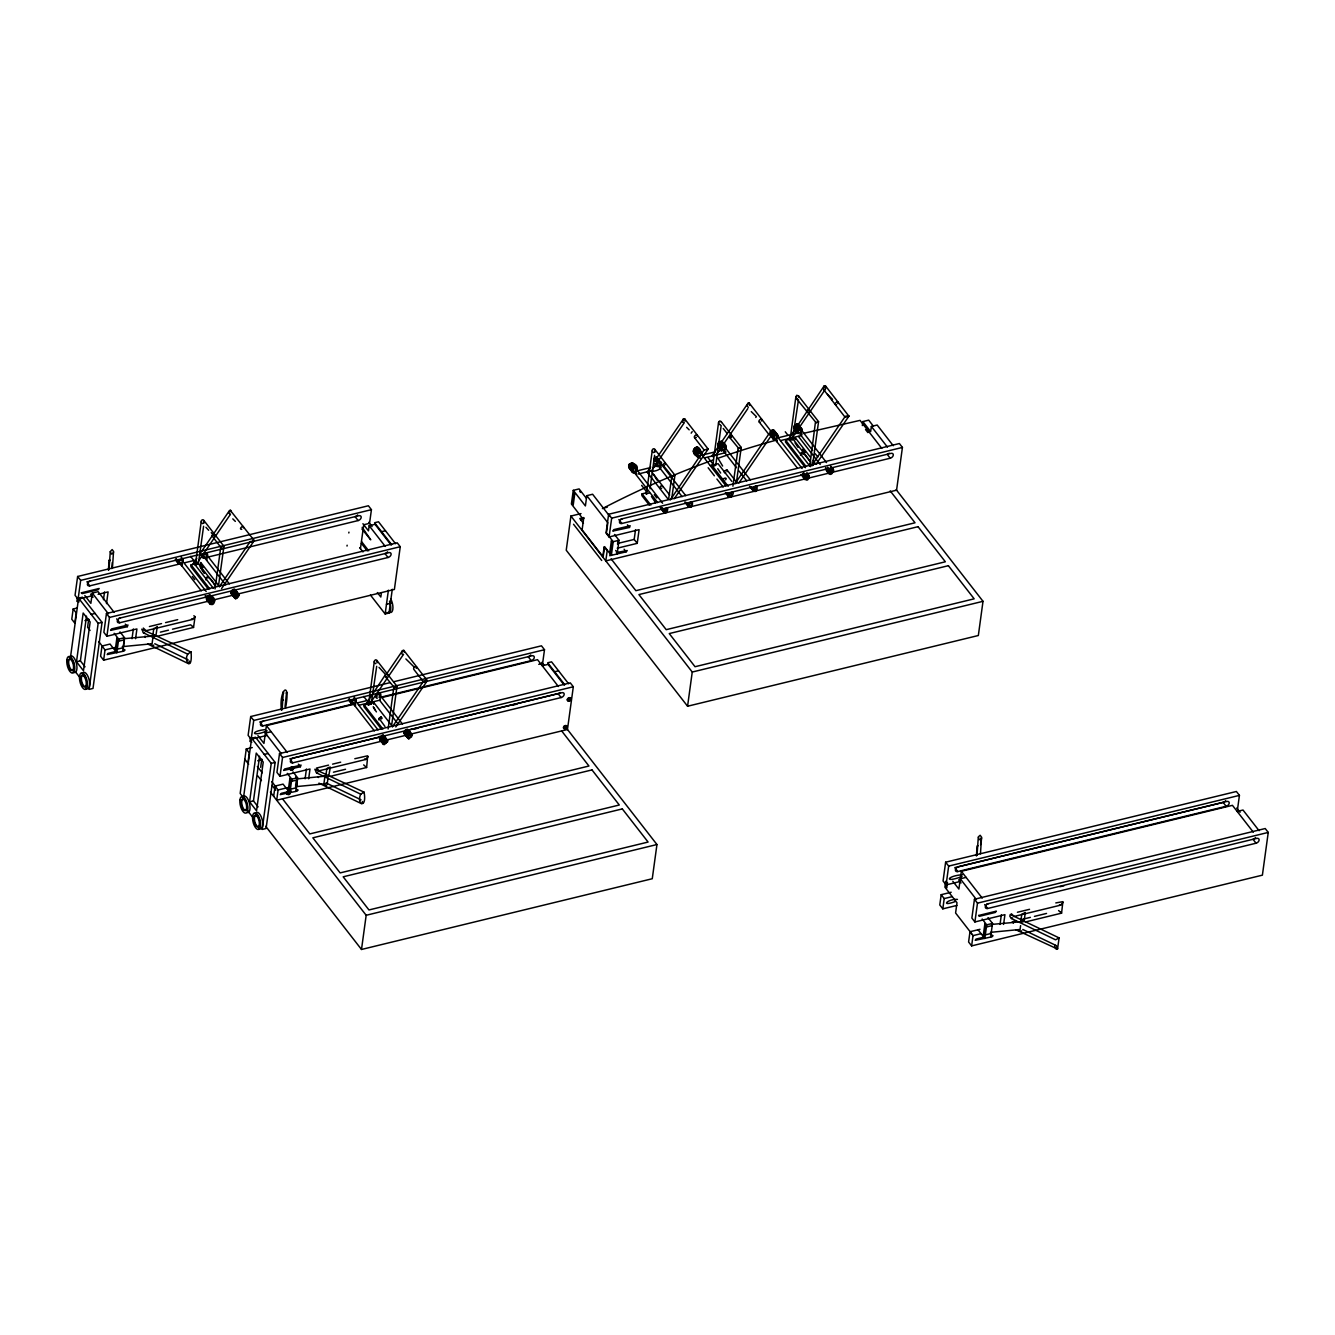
<?xml version="1.0" encoding="UTF-8"?>
<svg xmlns="http://www.w3.org/2000/svg" width="1335" height="1335" viewBox="0 0 1335 1335"><rect width="100%" height="100%" fill="white"/><g stroke="black" fill="none" stroke-linecap="round" stroke-linejoin="round"><path stroke-width="1.5" d="M182.278 563.003C186.75 553.775 172.232 564.004 181.026 563.987M182.161 561.184C182.111 558.464 178.039 561.184 179.524 562.853L201.301 590.838M206.458 598.964C206.808 592.506 215.102 595.877 214.601 601.417C211.514 612.615 200.6 589.085 210.68 604.471M230.872 593.024L233.642 589.286L236.946 593.541L238.548 593.875L238.514 596.812L235.644 598.647L230.872 593.024L235.093 598.531M236.946 593.541L234.359 595.977L234.66 598.264M235.694 591.221L235.544 590.037M355.844 702.394C357.847 692.932 345.682 706.465 354.76 703.612M380.992 740.391L379.524 739.023L380.492 736.436L383.796 740.691C380.608 750.721 393.274 736.553 383.796 740.691M403.954 733.082L406.074 729.577L409.394 733.833L411.631 733.933L411.597 736.87L408.727 738.706L403.954 733.082L408.176 738.589M409.394 733.833L407.442 736.036L407.726 738.322M630.854 468.418C622.277 461.192 642.285 461.693 636.111 471.439M636.628 467.617C632.139 464.897 629.953 475.51 635.51 472.006M688.026 505.097C693.165 513.308 694.684 494.217 688.026 505.097L685.823 502.26M700.157 456.286C686.173 456.954 698.439 436.762 701.576 454.351M694.4 450.729L696.069 448.477M701.609 452.365C699.173 449.077 693.983 456.019 698.155 457.037M717.696 445.373C718.046 437.429 728.626 443.704 725.656 449.127M726.023 446.424C723.92 443.721 719.498 448.276 721.501 450.679M752.656 489.378C757.796 497.588 759.331 478.497 752.656 489.378L750.454 486.524M769.444 433.324L769.611 434.593M776.319 438.981C767.975 442.302 777.771 428.535 777.738 437.046M774.617 432.056L773.048 429.92L769.978 431.889M793.858 428.051C793.073 425.031 799.064 421.893 799.031 426.115M801.818 431.822C801.818 419.207 795.31 440.433 795.126 430.07M804.404 477.997C809.544 486.207 811.079 467.133 804.404 477.997L802.202 475.16M828.985 473.241C836.644 459.157 832.906 484.839 825.664 468.986M112.44 568.059L113.542 551.438L112.157 549.553L110.271 551.689L111.656 554.159M980.457 853.783L981.559 837.162L980.157 835.276L978.388 836.811L979.256 839.765M108.402 570.245L109.103 560.233L110.004 560.099M109.019 569.695L110.271 551.689M111.823 568.593L112.24 562.602M281.485 710.303C278.548 689.911 291.197 678.297 285.523 708.117M282.102 709.753L283.337 691.747L283.654 693.416M285.039 706.649L286.624 692.097L286.274 693.232M976.419 855.952L977.103 845.956L978.021 845.806M977.036 855.418L978.271 837.395M196.796 558.414L193.308 563.537L194.459 564.054M221.577 588.601L254.267 540.558L250.413 541.743M387.834 674.976L386.933 674.008L385.214 674.993L366.374 703.595L368.026 704.062M395.827 726.958L427.35 680.616L424.647 680.6L423.729 681.901M650.629 466.849L647.125 472.173L668.268 499.357M706.832 450.045L707.984 448.844L704.246 450.179L694.55 437.713C693.215 436.128 697.354 433.274 697.404 435.861M708.084 449.194L674.242 498.756M738.889 483.036L772.731 433.474L749.202 403.02L747.95 403.287L711.772 456.253L713.424 456.737M772.615 433.124L769.577 433.458L769.494 434.626M816.219 464.013L848.893 416.17L825.364 385.698L824.112 385.965L788.284 439.415M848.776 415.819L845.739 416.153L845.656 417.321M662.694 486.674C661.76 482.819 657.254 490.562 661.659 488.209M218.439 586.265L223.93 546.249L203.804 520.383C200.767 517.379 200.417 525.523 203.738 523.17M391.522 726.323L396.996 686.307L376.887 660.441C374.751 657.938 372.982 663.278 375.736 663.679M671.922 497.254L674.943 475.227L654.834 449.378C651.78 446.357 651.43 454.517 654.751 452.148M736.303 483.454L741.225 447.442L721.117 421.593C718.747 418.906 717.229 425.114 720.366 424.797M812.531 465.681L818.555 421.66L798.447 395.811L796.661 395.293L796.261 398.347L816.269 422.911M817.871 422.277L818.555 421.66L815.368 422.778L809.778 465.865M684.989 421.176L684.805 419.04L683.62 418.706L654.133 461.726M749.619 405.456L749.202 403.02M73.175 608.977L71.773 619.223L74.81 623.128L76.212 612.865L73.175 608.977L77.18 607.992M360.45 548.685L363.737 524.755L369.545 523.337L371.43 509.67L368.393 505.765L77.63 576.486L75.044 595.293L78.081 599.198L92.098 595.777M76.879 601.434L77.413 597.529M78.081 599.198L80.667 580.391L77.63 576.486M70.321 658.405L78.581 598.163L82.47 597.212L102.044 622.377L92.999 688.443L89.111 689.377L98.156 623.328L78.581 598.163M79.232 598.564L78.732 602.218L77.864 601.1M76.496 661.793L83.171 613.032L90.146 621.993L83.471 670.754L76.496 661.793L80.384 660.842L85.04 666.816M80.384 660.842L86.508 616.153M88.711 619.073L87.593 627.266L90.062 630.454M114.176 612.348L98.089 591.672L92.265 593.074L90.863 603.337L84.806 595.543M103.462 599.715L104.531 591.906M106.5 603.62L108.102 591.889L98.106 594.325M114.159 633.291L118.681 639.115L116.812 652.782L110.037 644.054L101.994 646.023L100.592 656.269L103.629 660.174L394.392 589.453L400.25 546.716L397.213 542.811L106.45 613.533L103.863 632.339L106.9 636.244L136.921 628.935L135.586 638.697M103.629 660.174L105.031 649.911L101.994 646.023M106.9 636.244L109.47 617.438L106.45 613.533M122.636 651.363L124.505 637.696L119.983 631.872M116.429 648.076L117.28 649.16L123.287 647.709L124.372 639.815L123.521 638.731L153.125 636.027M132.015 638.714L133.35 628.952M152.841 635.21L153.792 628.385M152.857 637.963L152.073 643.77L122.336 646.641L123.287 647.709M157.263 626.766L155.861 636.061M194.943 563.921L191.072 564.872L190.838 566.574L208.343 589.085M195.361 565.106L201.301 521M198.314 564.054L203.604 526.274M191.089 652.181C192.974 676.027 179.891 656.019 191.038 652.114L141.794 629.186L143.412 632.807L187.584 654.1M193.859 615.735L195.043 616.653L193.558 627.417L157.146 636.311M204.422 572.598L200.434 567.492M215.035 588.935L220.742 547.367L223.546 546.683M252.265 747.567L246.257 749.018L240.166 793.474L243.988 798.397M390.02 682.652L250.696 716.545L248.126 735.351L251.164 739.256M249.945 741.492L250.479 737.587M247.876 763.186L249.278 752.923L246.257 749.018M250.696 716.545L253.733 720.449L250.93 741.159L251.798 742.277M243.404 798.463L251.648 738.222L255.552 737.27L275.127 762.435L266.082 828.484L262.177 829.436L271.239 763.386L251.648 738.222M249.578 801.851L256.253 753.09L263.229 762.051L256.537 810.812L249.578 801.851L253.466 800.9L258.106 806.874M253.466 800.9L259.591 756.211M260.659 767.325L261.793 759.114M355.394 703.929C352.306 700.792 356.245 709.836 355.394 703.929L266.416 725.623L263.946 743.395L257.889 735.602M273.658 796.327L275.077 786.065L283.07 784.129L289.895 792.84L291.764 779.173L287.242 773.349M275.077 786.065L278.097 789.97L276.695 800.232L567.458 729.511L573.316 686.757L570.279 682.869L279.516 753.591L276.946 772.398L279.983 776.303L310.004 768.993L308.669 778.756M279.983 776.303L282.553 757.496L279.516 753.591M287.526 792.089L287.125 793.557L288.827 794.692L290.062 793.824L289.745 792.055M290.846 767.775L291.08 770.061L293.383 769.511L292.882 767.508L292.732 768.676M287.759 794.392L288.811 792.473L290.212 792.656M291.08 770.061L292.131 768.159L293.533 768.343M287.025 793.007L287.843 793.908L289.411 792.99L289.578 791.822L287.826 791.839M295.586 785.38L296.303 780.875M295.702 791.421L297.588 777.754L293.049 771.93M296.37 787.767L297.438 779.874L291.43 781.342L290.579 780.241L289.495 788.134L290.346 789.219L296.37 787.767L295.519 786.682L325.139 783.812M305.098 778.772L306.433 768.993M324.989 775.885L323.821 784.429L326.224 785.581M325.924 775.268L326.858 768.443M327.092 784.796L328.026 777.955M391.088 544.997L375.001 524.305L369.178 525.723L368.477 530.846L362.92 523.704M392.59 726.674L373.833 702.56L364.138 704.93L363.904 706.632L381.409 729.144M381.376 592.974L380.825 597.029L377.338 592.556M368.427 705.147L374.367 661.059M371.163 704.279L376.687 666.332M392.29 589.252L389.036 613.015L385.148 613.966L388.402 590.187M363.253 792.373L364.105 792.172L360.65 794.158L316.495 772.865L314.86 769.244L364.105 792.172C367.242 810.395 355.46 803.737 361.101 793.557M373.6 704.279L373.833 702.56M330.212 776.369L366.641 767.475L367.692 755.794L354.81 758.731M388.118 728.993L393.808 687.425L396.996 686.307L395.944 687.108M566.274 727.959L656.953 844.538L652.264 878.73L361.501 949.469L366.174 915.276L270.388 792.122M394.059 681.668L541.459 645.823L544.496 649.711L542.627 663.395L538.756 664.346M586.365 498.272L579.09 488.927L573.266 490.345L571.397 504.013L583.512 519.599L582.11 529.861L603.153 556.912L604.555 546.649L611.347 555.377L613.216 541.693L606.424 532.965L607.826 522.719L586.799 495.669L592.606 494.25L609.928 516.528M581.009 513.591L570.913 516.044L566.24 550.237L687.575 706.232L978.338 635.51L983.011 601.317L896.169 489.661M586.799 495.669L585.398 505.932L573.266 490.345M564.271 726.407L564.521 728.71L566.808 728.142L566.324 726.14L564.572 726.157M569.578 698.188L567.692 700.041L569.394 701.192L570.629 700.324L569.411 697.971L567.759 700.024M564.521 728.71L565.556 726.791L566.974 726.974M568.326 700.875L569.377 698.973L570.779 699.156M565.589 729.01L563.871 727.875L566.591 726.624M568.109 700.358L570.412 698.789M602.769 556.995L604.171 546.749L607.208 550.637L605.806 560.9L896.569 490.179L902.427 447.425L899.389 443.537L608.627 514.259L606.04 533.065L609.077 536.97L639.098 529.661L637.229 543.345L617.221 548.201M609.077 536.97L611.664 518.164L608.627 514.259M617.538 544.263L618.038 540.608M617.154 553.958L619.023 540.274L614.5 534.467M637.229 543.345L634.192 539.44L635.527 529.661M645.973 492.915L642.085 493.85L641.851 495.569L649.361 505.214M646.374 494.083L652.314 449.995M650.028 488.827L654.617 455.268M655.251 502.878L655.435 501.593M668.768 498.189L671.755 476.361L674.943 475.227L673.474 476.228M712.656 466.299L718.597 422.194M714.726 465.798L715.777 464.98L721.184 425.498M687.575 706.232L692.248 672.039L570.913 516.044M727.225 433.625L723.253 428.502M732.898 486.19L738.055 448.56L741.225 447.442L740.174 448.26M810.395 457.204L795.393 437.913L785.698 440.283L785.464 441.985L805.472 467.701M789.986 440.517L795.927 396.412M792.423 439.832L798.514 399.716M795.159 439.632L795.393 437.913M862.343 425.565L862.877 421.576L868.701 420.158L873.14 425.882M893.265 445.723L877.178 425.031L871.371 426.449L870.654 431.572L862.877 421.576M951.188 892.247L941.192 894.684L939.773 904.946L942.81 908.851L956.945 905.414M1237.562 809.06L1239.431 795.376L1236.394 791.488L945.631 862.21L943.061 881.017L946.098 884.905L960.099 881.5M945.681 881.284L944.88 887.158L956.995 902.727L955.593 912.99L971.68 933.666M942.81 908.851L944.212 898.588L941.192 894.684M946.098 884.905L948.668 866.098L945.631 862.21M947.483 882.452L946.732 887.942L945.864 886.824M1253.315 832.172L1232.439 805.339L961.35 871.288L958.88 889.06L952.806 881.267M980.608 844.604L981.542 837.763L980.524 839.665M980.007 929.293L969.994 931.73L968.593 941.993L971.63 945.898L1262.393 875.159L1268.25 832.423L1265.213 828.534L974.45 899.256L971.88 918.063L974.9 921.951L1004.938 914.659L1003.586 924.421M971.63 945.898L973.031 935.635L969.994 931.73M974.9 921.951L977.487 903.144L974.45 899.256M982.176 919.014L986.698 924.821L984.829 938.505L978.038 929.777M990.637 937.087L992.506 923.419L987.983 917.596M1000.032 924.437L1001.367 914.659M1020.858 920.933L1021.792 914.091M1020.607 925.622L1020.073 929.477L990.453 932.347L991.288 933.432L985.28 934.884L984.429 933.782M1024.129 921.3L1025.263 912.472M1055.801 902.927L1062.877 901.659L1061.575 913.14L1025.147 922.034M1015.685 929.694L1057.537 949.052L1059.106 937.904L1010.245 914.492L1009.827 916.294L1011.429 918.513L1055.584 939.823L1059.106 937.904L1058.188 938.038M195.26 565.022L198.464 563.787M368.343 705.08L371.547 703.845M646.29 494.017L649.477 492.782M712.573 466.215L715.777 464.98M789.903 440.433L793.107 439.198M113.542 552.039L112.891 553.625M145.298 637.446L144.998 636.077M195.043 616.653L192.624 619.423L146.266 630.654M318.381 777.504L318.464 776.636M368.11 756.711L365.707 759.481L319.299 770.762M1013.315 923.169L1012.648 921.734M1063.044 902.36L1060.641 905.147L1014.233 916.427L1011.346 913.741M186.65 660.374L187.534 659.573M317.747 772.214L316.495 772.865M359.732 800.433L360.984 799.782L326.007 782.911M1012.681 917.879L1011.429 918.513M636.311 474.209L635.21 471.338L636.194 474.426M207.526 555.694C208.577 548.401 197.997 557.796 204.756 558.297M207.526 597.696L207.509 598.814M214.451 600.233C212.482 597.713 208.36 601.968 210.229 604.204M355.127 701.643C355.894 698.505 350.955 700.925 352.607 702.911L374.367 730.896M384.18 737.888L383.445 735.318L381.042 735.919L384.346 740.174M633.624 465.815L633.324 463.362M663.779 510.354C666.065 519.031 671.238 501.91 663.779 510.354L661.576 507.517M292.565 768.359L291.28 767.758M292.899 768.359L292.882 767.508M289.662 792.373L288.193 793.858C285.506 793.891 290.413 794.609 289.845 792.306M570.229 698.856L568.042 700.458M566.424 726.691L564.939 728.176M809.31 410.679C809.427 406.825 803.937 412.732 808.142 411.831M670.237 500.008L704.146 449.828M825.631 388.719L825.364 385.698M150.822 644.121L151.506 645.356L153.759 645.222M157.296 627.033L155.16 627.784M1018.822 929.828L1019.506 931.062L1021.776 930.946M1025.297 912.756L1023.177 913.507M243.421 527.826C244.188 523.821 237.864 529.361 241.718 529.378M381.793 718.697L381.076 716.745L379.073 718.43L384.981 726.474M803.353 454.05L802.268 452.632L800.466 455.268M203.988 522.786L203.804 520.383M377.054 662.844L376.887 660.441M655.001 451.781L654.834 449.378M809.678 464.363L811.163 463.061M735.034 483.704L768.776 434.109M206.274 556.044C207.926 552.673 202.186 554.509 203.955 556.929L225.715 584.897M379.357 696.102C381.009 692.731 375.268 694.567 377.021 696.97M405.206 731.413L405.189 733.182M660.107 464.497C661.76 461.126 656.019 462.961 657.788 465.364L682.102 496.637M700.341 454.718C701.943 450.212 694.901 455.135 698.973 455.769M776.503 437.396C778.155 434.025 772.414 435.861 774.167 438.28L797.212 467.901M292.882 767.542L290.596 768.059L291.03 769.761M288.811 792.473L288.16 791.655L287.192 793.524M665.497 464.597L664.496 462.995L662.878 464.947L672.306 476.545M566.073 726.056L564.905 725.956C561.367 727.992 567.258 729.644 566.424 726.39M564.321 726.791C563.387 729.544 568.093 725.956 564.955 726.257M205.89 557.179L207.109 557.83L206.808 560.049M348.819 532.982L348.936 532.131M347.017 546.065L347.133 545.214M378.973 697.237L380.024 697.521L380.225 700.007M659.724 465.631C664.964 467.734 654.434 472.557 651.296 470.821M724.371 449.912L725.823 451.797M800.533 432.59L801.985 434.476M416.27 668.284C418.105 664.93 412.181 667.049 413.8 669.336L423.495 681.801M726.974 471.772C728.843 467.317 721.367 472.573 725.472 472.924M761.668 420.942C763.503 417.588 757.579 419.707 759.198 421.993L768.877 434.459M837.829 403.637C839.715 399.182 832.239 404.438 836.344 404.789M254.151 540.408L230.121 510.12L228.719 512.657L230.171 514.526M427.233 680.466L403.804 650.345C401.351 649.344 400.984 656.119 403.554 654.3L370.329 702.961M683.303 419.006L682.652 422.21L684.321 422.678L652.231 469.67M747.95 403.287L747.199 405.957L748.301 407.392M824.112 385.965L823.628 389.603L845.055 417.154M199.132 554.993L229.47 510.554M198.398 561.234L230.488 514.242M204.706 572.481L204.138 573.299L200.183 566.657M219.374 586.699L250.312 541.393M387.384 672.823L402.553 650.612M392.44 726.757L423.379 681.451M691.163 433.157L692.197 431.639M715.727 455.619L747.8 408.643M755.794 417.438L756.361 416.603L751.271 411.614M791.889 438.314L825.113 389.653M831.955 400.133L832.523 399.298L827.433 394.309M811.713 465.464L844.938 416.804M144.581 632.54L143.412 632.807M193.308 563.537L196.529 562.385M254.251 540.758L251.464 541.91M366.374 703.595L369.161 702.427M427.333 680.817L425.047 681.918M647.141 471.973L650.729 470.888M711.772 456.253L715.009 455.102M772.731 433.474L770.962 434.476M787.934 438.948L790.72 437.797M848.893 416.17L847.124 417.171M379.774 697.12C384.547 689.661 371.047 694.918 377.171 698.422M657.254 457.121L653.583 458.973L655.802 461.81M660.525 465.498C665.197 458.806 652.732 462.11 657.337 466.699M724.471 449.144L724.955 447.258L720.65 441.351M800.633 431.839C803.269 428.068 796.261 429.937 798.847 432.507M214.217 535.936L214.184 533.983L211.848 535.635L221.009 547.584M381.426 718.731C383.145 715.944 377.888 717.796 378.906 719.915M731.53 437.129L731.497 435.193L729.16 436.829L738.939 448.693M725.673 479.866C728.042 476.912 721.885 477.93 723.62 480.366M568.309 698.756C566.691 701.509 571.814 698.756 569.027 698.339M802.986 454.084C805.372 451.13 799.214 452.148 800.933 454.584M771.146 431.873L772.231 431.172M670.904 498.489L672.156 498.239M735.552 482.769L736.803 482.502L727.108 470.037M207.576 597.98L206.224 595.877M715.109 451.897L699.84 455.619L700.074 458.489M715.927 455.102L725.623 452.665M776.002 438.297L776.837 441.501L776.002 438.297L791.271 434.593M328.677 776.303L330.362 767.091L327.859 767.708M696.353 437.379L694.55 437.713M655.101 458.639L656.219 458.222M730.946 497.004C739.39 487.242 720.883 495.635 730.946 497.004L727.625 492.748M646.791 491.096L645.84 493.399M291.147 767.525L292.131 768.159M288.327 791.872L287.759 793.541L289.295 792.239M565.089 726.19L563.954 727.842M580.658 520.333L584.229 518.364M1055.201 945.297L1054.784 947.099L1056.369 949.318M812.03 465.164L812.965 465.197M180.876 562.919L179.524 562.853M634.709 471.355C631.138 472.406 634.642 466.199 635.994 469.252M662.994 508.468L660.441 507.951L664.062 512.64M353.959 702.961L352.607 702.911M327.743 776.92L325.022 776.152M127.292 626.716L127.993 625.03L111.606 628.902L110.621 630.37L127.292 626.716L125.273 624.112M730.829 437.63L729.277 437.429M713.457 463.178L711.939 465.398L728.192 486.307M790.787 437.396L789.269 439.615L810.011 466.299M190.187 652.314L191.038 652.114M629.469 527.442L630.17 525.756L613.8 529.628L612.798 531.096L629.469 527.442L627.45 524.839M610.445 554.008L609.761 555.694L626.132 551.822L627.2 550.537L616.42 552.557M386.599 676.478L385.031 676.278L394.359 687.625M369.228 702.026L367.893 704.48M291.798 769.127L290.696 768.61M300.375 766.774L301.059 765.088L284.689 768.96L283.688 770.428L300.375 766.774L298.356 764.171M288.21 791.939L289.328 791.738M80.667 580.391L371.43 509.67M86.775 581.927L197.73 554.943M201.418 554.025L358.798 515.744A3.104 2.053 -37.9 0 1 361.184 517.496A3.104 2.053 -37.9 0 1 358.13 520.567L206.825 557.362M90.463 581.009A3.104 2.053 -37.9 0 0 87.409 584.079A3.104 2.053 -37.9 0 0 89.812 585.831L178.573 564.238M184.63 562.769L194.71 560.316M381.576 531.697L385.465 530.746M635.21 471.338L650.462 467.617M654.284 466.699L660.007 465.298M718.914 450.98L724.638 449.578M795.076 433.675L800.8 432.273M637.946 474.058L647.475 471.739M704.48 457.872L712.106 456.019M780.641 440.567L788.267 438.714M792.089 437.78L801.634 435.46L800.683 434.492M91.197 614.367L95.085 613.433M710.32 465.598L718.063 463.712L731.83 481.384M84.906 620.675L88.944 619.69M109.47 617.438L400.25 546.716M98.156 623.328L102.044 622.377M118.698 618.372L388.702 552.673A3.104 2.053 -37.9 0 1 391.105 554.426A3.104 2.053 -37.9 0 1 388.034 557.496L212.515 600.183M120.367 617.938A3.104 2.053 -37.9 0 0 117.313 621.009A3.104 2.053 -37.9 0 0 119.716 622.761L208.477 601.167M603.22 508.201L607.258 507.217M583.779 517.563L579.774 518.531L583.445 523.27M149.403 626.549L161.535 623.595M165.573 622.611L177.689 619.657M611.664 518.164L902.427 447.425M118.681 639.115L124.505 637.696M124.372 639.815L118.364 641.284L117.513 640.183M620.875 519.098L890.879 453.399A3.104 2.053 -37.9 0 1 893.282 455.152A3.104 2.053 -37.9 0 1 890.211 458.222L621.893 523.487A3.104 2.053 -37.9 0 1 619.49 521.735A3.104 2.053 -37.9 0 1 622.544 518.664M160.367 632.139L168.444 630.17M172.482 629.202L190.638 624.78L193.508 627.467L192.807 626.449M105.031 649.911L115.027 647.475M116.228 651.346L108.018 653.382L107.2 654.567L123.955 651.096L125.023 650.028L124.188 649.411M613.216 541.693L619.023 540.274M618.188 543.328L634.192 539.44M386.466 604.288L390.354 603.337M253.733 720.449L544.496 649.711M263.546 721.067A3.104 2.053 -37.9 0 0 260.475 724.137A3.104 2.053 -37.9 0 0 262.878 725.89L353.675 703.812M357.697 702.827L369.812 699.874M379.891 697.421L531.213 660.625A3.104 2.053 -37.9 0 0 534.267 657.554A3.104 2.053 -37.9 0 0 531.864 655.802L259.841 721.985L262.878 725.89M381.727 697.571L537.521 659.674L558.38 686.507M359.082 705.214L380.075 700.107M265.415 729.594C249.378 731.196 251.881 737.454 267.167 730.796M271.155 731.714L265.348 733.132L281.435 753.824M542.26 665.781L548.068 664.363L564.171 685.055M253.166 738.756L267.167 735.351M554.659 671.755L558.547 670.804M264.263 754.425L268.151 753.491M257.722 760.783L262.01 759.748M282.553 757.496L573.316 686.757M271.239 763.386L275.127 762.435M289.745 758.914L380.542 736.837M408.777 729.961L558.08 693.649A3.104 2.053 -37.9 0 0 560.099 692.481M413.583 729.244L417.638 728.259M512.723 705.13L516.762 704.146M409.795 734.35L561.117 697.554A3.104 2.053 -37.9 0 0 564.171 694.484A3.104 2.053 -37.9 0 0 561.768 692.731L293.45 757.996A3.104 2.053 -37.9 0 0 290.379 761.067A3.104 2.053 -37.9 0 0 292.782 762.819L381.56 741.225M385.598 740.241L405.773 735.335M692.248 672.039L983.011 601.317M328.543 765.122L316.428 768.076L319.148 770.729M332.582 764.137L340.675 762.185M291.764 779.173L297.588 777.754M333.45 772.197L345.548 769.26M278.097 789.97L288.11 787.533M291.297 790.921L281.351 793.34L280.283 794.625L297.037 791.154L298.105 790.086L297.254 789.469M366.174 915.276L656.953 844.538M948.668 866.098L1239.431 795.376M1224.512 801.734A3.104 2.053 -37.9 0 1 1223.11 802.385L954.775 867.65L957.812 871.555L1226.147 806.29A3.104 2.053 -37.9 0 0 1229.201 803.203A3.104 2.053 -37.9 0 0 1226.798 801.467L958.48 866.732A3.104 2.053 -37.9 0 0 955.409 869.803A3.104 2.053 -37.9 0 0 957.812 871.555M962.335 874.775C946.799 875.76 943.545 883.503 962.101 876.461M966.089 877.379L960.282 878.797L976.369 899.49M1237.195 811.446L1243.002 810.028L1259.089 830.704M944.212 898.588L952.222 896.636M957.462 899.389C947.483 898.789 939.957 907.216 955.243 901.559M977.487 903.144L1268.25 832.423M986.698 904.095L1256.702 838.397A3.104 2.053 -37.9 0 1 1259.105 840.132A3.104 2.053 -37.9 0 1 1256.051 843.219L987.716 908.484A3.104 2.053 -37.9 0 1 985.313 906.732A3.104 2.053 -37.9 0 1 988.384 903.661M1059.957 886.724L1064.012 885.739M1017.42 912.256L1029.535 909.319M986.698 924.821L992.506 923.419M1012.23 921.784L1016.269 920.8M1022.326 919.331L1030.403 917.362M1034.425 916.394L1046.54 913.44M973.031 935.635L981.041 933.682M984.229 937.07L976.035 939.089L975.217 940.291L991.955 936.82L993.023 935.752L992.189 935.134M803.236 433.424L860.04 420.375L881.801 448.36M760.182 422.094L759.198 421.993M154.309 636.979L151.956 636.094M192.624 619.423L191.472 618.906M365.707 759.481L364.555 758.964M1060.641 905.147L1059.489 904.629M664.146 465.548L662.978 465.214M196.512 561.935L194.626 564.204L213.383 588.318M775.134 438.464L774.167 438.28M658.756 465.565L657.788 465.364M688.927 506.983L685.623 502.728L686.774 502.761M204.922 557.112L203.955 556.929M231.022 593.574L236.262 598.581M296.47 778.956L326.207 776.086M1021.141 921.751L991.521 924.437L992.372 925.539L986.365 927.007L985.514 925.906M797.679 399.015L796.261 398.347M725.456 452.782L724.521 451.797M648.293 472.507L647.241 472.323M1021.926 922.752L1019.957 921.817M283.487 700.174L282.336 700.441M290.863 769.544L292.031 769.644A1.886 1.252 -37.9 0 1 289.995 768.827A1.886 1.252 -37.9 0 1 292.231 766.857A1.886 1.252 -37.9 0 1 293.032 768.71L292.165 767.158L292.816 767.992M110.204 560.617L109.12 560.299M723.019 449.878L722.435 447.859L724.505 446.825L750.37 479.916M750.804 487.108L749.819 486.724M366.591 767.525L363.671 764.888M1022.059 920.783L1023.194 921.901M154.042 635.076L155.194 636.194M1022.794 929.46L1055.918 945.43M154.777 643.737L187.901 659.724M147.684 643.971L188.368 663.595M318.915 783.144L361.435 803.653M146.082 630.671L143.296 628.067M686.641 427.333L689.177 429.837M405.873 658.939L413.867 666.782M232.791 518.881L235.344 521.384M1060.808 912.155L1061.575 913.14L1058.588 910.553M206.308 579.173L206.875 577.087L208.911 577.337M290.796 769.644L292.148 770.378M379.007 667.366L385.414 674.308M205.94 527.308L208.661 530.262M1236.744 808.009L1240.082 812.297M1256.051 843.219L1253.014 839.314A3.104 2.053 -37.9 0 0 1255.534 837.529M1223.11 802.385L1226.147 806.29M871.371 426.449L887.458 447.125M890.211 458.222L887.191 454.317A3.104 2.053 -37.9 0 0 889.21 453.149M865.531 429.57L867.9 432.607M890.195 490.88L915.026 522.786L635.877 590.687L611.063 558.781M798.063 424.096L802.352 429.703M830.971 466.449L833.491 469.703M830.537 466.165L833.657 470.254M797.479 423.979L802.352 430.387M831.438 468.051L833.641 470.888M796.811 424.046L826.532 462.594M795.476 424.73L798.781 428.986M794.876 425.281L797.095 428.118M827.567 467.267L829.769 470.104M827.116 467.884L829.319 470.721M794.392 425.948L796.595 428.785M794.041 426.666L796.261 429.503M799.865 433.975L812.665 450.429M815.234 453.733L817.788 457.021M826.782 468.552L829.002 471.389M793.858 427.384L797.179 431.639M825.514 467.801L828.835 472.056M825.514 468.435L828.818 472.69M795.944 430.821L798.146 433.658M798.43 436.462L820.191 464.446M812.898 460.425L815.401 463.645M802.669 449.278L805.172 452.482M791.955 437.73L810.712 461.843M803.269 452.732L809.327 460.525M785.264 431.789L787.8 435.06M785.698 440.283L805.706 465.998M774.116 430.337L777.771 435.06M773.649 430.037L777.938 435.644M806.874 472.807L809.077 475.644M773.048 429.92L777.921 436.311M807.024 473.358L809.244 476.195M807.024 473.992L809.227 476.829M772.398 429.987L775.718 434.242M776.519 435.627L802.118 468.535M806.857 474.659L809.06 477.496M771.713 430.237L775.034 434.509M771.063 430.671L774.367 434.926M803.703 472.69L805.906 475.527M770.462 431.222L773.783 435.477M803.153 473.207L805.355 476.044M771.079 433.308L773.282 436.144M802.702 473.825L804.905 476.662M802.368 474.492L804.588 477.329M770.729 434.025L774.967 439.649M770.545 434.743L774.317 439.716M770.545 435.41L772.748 438.264M804.871 479.615L801.083 474.376L801.551 475.343M770.412 435.344L773.733 439.599M721.901 441.401L726.19 447.008M721.317 441.284L726.19 447.692M719.966 441.618L723.286 445.873M719.315 442.035L722.619 446.291M718.23 443.253L720.433 446.09M723.703 451.28L736.503 467.751M739.056 471.038L746.749 480.917M717.88 443.971L720.082 446.808M717.696 444.689L721.017 448.944M749.502 486.29L753.574 491.263M718.964 447.375L721.985 450.98M684.555 418.739L707.984 448.844M707.934 457.571L713.023 464.129M697.487 447.342L701.776 452.949M696.887 447.225L700.207 451.48M701.759 453.633L697.955 447.642M696.236 447.292L699.557 451.547M700.358 452.932L725.956 485.857M695.552 447.559L698.872 451.814M694.901 447.976L698.205 452.231M694.3 448.527L697.604 452.799M693.816 449.194L697.12 453.449M708.151 467.767L714.392 475.811M716.895 479.031L723.153 487.058M693.466 449.912L698.806 456.954M726.991 492.982L730.312 497.237M693.282 450.629L696.586 454.885M726.39 493.049L729.694 497.304M725.839 492.932L729.16 497.204M693.265 451.297L697.571 456.904M725.389 492.665L728.71 496.92M693.432 451.897L697.087 456.62M656.67 457.004L659.991 461.259M656.019 457.071L659.323 461.343M660.141 462.711L685.739 495.635M655.335 457.338L658.639 461.593M654.667 457.755L657.988 462.01M654.083 458.322L656.286 461.159M686.173 502.828L689.477 507.083M654.667 463.562L656.87 466.399M684.855 502.01L688.493 506.699M652.248 472.64L669.736 495.118M961.35 871.288L982.226 898.121M984.679 904.579L987.716 908.484M958.63 879.848L961.05 882.969M632.84 463.061L637.129 468.668M632.256 462.945L637.129 469.353M631.605 463.011L662.594 503.212M630.921 463.278L634.225 467.534M630.254 463.696L633.574 467.951M654.284 494.718L656.787 497.922M629.653 464.246L632.974 468.518M629.169 464.914L632.49 469.169M628.818 465.631L632.139 469.887M633.374 471.305L657.688 502.577M628.635 466.349L631.956 470.604M661.392 508.184L663.962 511.605M630.203 468.485L633.508 472.757M660.291 507.4L664.513 512.924M628.635 467.033L632.923 472.64M628.802 467.617L632.456 472.34M641.634 485.373L646.741 491.914M945.247 883.37L946.098 884.454M642.085 493.85L650.846 505.114M618.856 519.582L621.893 523.487M579.707 491.313L580.558 492.431M624.112 549.219L626.132 551.822M615.685 550.471L616.536 551.572M573.533 524.255L601.701 560.466M568.627 683.77L551.572 661.843L547.684 662.794L564.738 684.721M541.81 662.36L544.046 665.214M570.062 698.806C570.929 696.353 569.361 703.295 567.592 699.507M558.08 693.649L561.117 697.554M531.213 660.625L528.176 656.72A3.104 2.053 -37.9 0 0 530.696 654.934M561.651 730.913L588.952 766.023L309.82 833.908L282.519 798.814M395.56 543.729L378.506 521.785L374.601 522.736L391.672 544.663M368.744 522.302L372.081 526.574M369.178 525.723L385.264 546.415M388.034 557.496L384.997 553.591A3.104 2.053 -37.9 0 0 387.534 551.806M358.13 520.567L355.093 516.662A3.104 2.053 -37.9 0 0 356.512 516.011M362.169 527.325L370.729 539.807L361.935 528.994M361.601 541.66L368.71 550.804M361.368 543.328L367.292 550.955M359.649 547.65L362.987 551.922M370.462 595.076L385.148 613.966M411.931 734.35L408.627 730.095M407.876 729.394L412.098 734.901M407.325 729.277L412.081 735.535M379.374 694.333L402.419 723.954M406.708 729.344L410.029 733.599M405.456 729.978L408.777 734.233M404.905 730.495L408.21 734.751M404.455 731.113L407.759 735.368M404.121 731.78L407.442 736.036M379.591 700.274L397.513 723.303M407.125 735.802L409.328 738.639M403.954 732.448L407.275 736.703M408.727 738.706L404.104 733.633M363.704 696.436L366.241 699.707M364.138 704.93L382.895 729.027M353.992 696.853L356.378 700.291M383.896 735.602L387.517 740.291M383.445 735.318L387.684 740.842M354.159 698.122L356.378 700.958M382.911 735.218L386.215 739.473M385.465 738.639L387.667 741.476M354.96 700.274L378.005 729.895M382.294 735.285L385.598 739.54M385.298 739.306L387.5 742.143M381.66 735.518L384.964 739.774M380.024 737.053L383.345 741.309M349.169 698.656L351.389 701.509M379.707 737.721L383.028 741.976M351.205 701.459L353.408 704.296M348.986 699.39L351.188 702.227M379.541 738.389L384.296 744.646M349.436 700.107L352.757 704.363M379.524 739.023L383.762 744.529M348.852 699.991L352.173 704.246M379.691 739.573L383.312 744.246M348.385 699.69L351.689 703.945M211.23 532.598L213.483 535.502M238.865 594.292L234.793 589.336L239.015 594.843M234.242 589.219L239.015 595.477M206.308 554.275L229.336 583.896M232.991 589.519L236.312 593.775M232.39 589.92L235.694 594.175M231.823 590.437L235.144 594.692M231.372 591.055L234.693 595.31M233.575 594.092L236.896 598.347M231.055 591.722L234.359 595.977M230.872 592.39L234.192 596.645M201.885 555.527L204.105 558.364M232.34 594.392L235.644 598.647M200.484 554.659L203.504 558.247M219.524 586.616L200.767 562.502L200.534 564.221L203.02 567.425M197.313 562.319L215.052 585.114M214.685 585.114C213.717 582.41 207.125 572.882 205.84 579.857M190.621 556.378L195.711 562.936M191.072 564.872L209.829 588.985M180.926 556.795L183.129 559.632M210.379 595.277L214.601 600.783M209.829 595.16L213.149 599.415M213.483 599.999L210.813 595.543M181.877 560.216L206.207 591.488M209.211 595.226L212.532 599.482M208.577 595.46L211.898 599.715M207.96 595.861L211.28 600.116M192.307 576.436L194.793 579.64M207.409 596.378L210.73 600.633M206.958 596.995L210.262 601.251M176.103 558.597L178.306 561.451M205.139 595.777L209.945 601.918M175.92 559.332L178.122 562.168M206.458 598.33L210.129 603.17M177.472 561.468L179.674 564.305M175.786 559.932L179.09 564.188M175.302 559.632L178.623 563.887M266.416 725.623L287.292 752.456M290.763 760.216L292.782 762.819M295.736 776.97L296.587 778.071M250.312 737.704L251.164 738.789M271.806 781.642L275.511 786.415M257.371 766.507L262.294 772.815M272.106 785.447L275.794 790.186M244.839 759.281L248.677 764.204M257.622 775.702L261.443 780.625M116.679 618.856L119.716 622.761M87.776 583.228L89.812 585.831M92.265 593.074L108.352 613.766M90.613 594.125L93.049 597.246M265.715 826.315L361.501 949.469M247.492 810.562L252.398 816.853M77.23 597.646L78.097 598.748M98.723 641.584L102.445 646.357M75.644 672.072L80.551 678.364M403.804 650.345L404.305 652.198M230.721 510.287L231.222 512.139M1056.686 946.115L1057.637 948.668M795.076 442.903L797.98 447.258M717.746 468.685L720.666 473.041M651.447 496.47L655.335 502.294M373.516 707.55L376.42 711.905M379.908 737.821L379.34 736.336M718.647 459.373L722.619 466.032M654.017 475.11L656.987 480.083M373.249 706.716L375.235 710.036M189.019 660.858L189.62 662.944M798.447 395.811L798.847 397.229M721.117 421.593L721.484 422.511M813.315 465.331L811.663 464.847L810.412 466.666M362.369 801.451L362.703 803.002M1225.63 800.599A3.104 2.053 -37.9 0 1 1225.13 801.2M602.402 508.602A667.083 442.018 -37.9 0 1 647.058 486.858M648.927 486.007A667.083 442.018 -37.9 0 1 712.907 460.074M716.695 458.723A667.083 442.018 -37.9 0 1 777.037 439.933M357.63 514.893A3.104 2.053 -37.9 0 1 357.129 515.494M389.52 601.468A8.544 3.588 76.3 0 1 390.538 610.562A8.544 3.588 76.3 0 1 386.9 612.415M390.805 599.065A8.544 3.588 76.3 0 1 392.84 609.227A8.544 3.588 76.3 0 1 389.052 611.897M390.237 600.616A5.941 2.503 76.3 0 1 391.288 603.387M69.37 657.654A8.544 3.588 76.3 0 1 76.362 663.128A8.544 3.588 76.3 0 1 73.075 671.972M74.176 668.134A5.941 2.503 76.3 0 1 71.055 669.519A5.941 2.503 76.3 0 1 68.652 661.96A5.941 2.503 76.3 0 1 71.356 659.256M72.073 660.007A5.941 2.503 76.3 0 1 74.126 665.347M82.086 673.991A8.544 3.588 76.3 0 1 89.061 679.465A8.544 3.588 76.3 0 1 85.774 688.309M86.208 686.307A5.941 2.503 76.3 0 1 81.468 680.216A5.941 2.503 76.3 0 1 84.789 676.344M85.473 677.396A5.941 2.503 76.3 0 1 86.074 678.714M86.842 681.684A5.941 2.503 76.3 0 1 86.625 685.539M242.453 797.713A8.544 3.588 76.3 0 1 249.128 802.118A8.544 3.588 76.3 0 1 247.192 812.581M246.908 803.887A5.941 2.503 76.3 0 1 246.007 810.428A5.941 2.503 76.3 0 1 242.152 805.456A5.941 2.503 76.3 0 1 243.037 798.931M243.704 798.914A5.941 2.503 76.3 0 1 246.441 802.435M255.152 814.05A8.544 3.588 76.3 0 1 262.144 819.523A8.544 3.588 76.3 0 1 258.856 828.367M259.708 825.597A5.941 2.503 76.3 0 1 255.502 823.712A5.941 2.503 76.3 0 1 255.352 815.485A5.941 2.503 76.3 0 1 259.607 820.224M290.012 792.239A1.886 1.252 -37.9 0 1 287.642 794.208A1.886 1.252 -37.9 0 1 287.159 792.106A1.886 1.252 -37.9 0 1 289.862 791.572M290.179 792.473A1.886 1.252 -37.9 0 1 287.809 794.425A1.886 1.252 -37.9 0 1 287.342 792.322A1.886 1.252 -37.9 0 1 290.029 791.805M210.73 602.352C213.667 606.541 214.117 596.511 210.73 602.352M235.144 596.411C238.081 600.6 238.531 590.571 235.144 596.411M383.812 742.41C386.749 746.599 387.2 736.57 383.812 742.41M408.226 736.469C411.163 740.658 411.614 730.629 408.226 736.469M664.563 510.804C667.5 514.976 667.951 504.964 664.563 510.804M688.977 504.864C691.93 509.052 692.364 499.023 688.977 504.864M729.21 495.085C732.147 499.257 732.598 489.244 729.21 495.085M753.624 489.144C756.561 493.316 757.012 483.303 753.624 489.144M805.372 477.763C808.309 481.952 808.76 471.923 805.372 477.763M829.786 471.822C832.723 476.011 833.173 465.982 829.786 471.822M181.026 563.52C181.477 569.361 183.88 562.168 181.026 563.52M116.846 638.33L115.344 649.294L116.195 650.395L117.697 639.432L116.846 638.33M289.912 778.388L288.41 789.352L289.278 790.453L290.78 779.49L289.912 778.388M573.883 492.732L572.381 503.695L573.249 504.814L574.751 493.833L573.883 492.732M611.363 540.909L609.861 551.889L610.729 552.99L612.231 542.027L611.363 540.909M984.846 924.054L983.344 935.017L984.212 936.119L985.714 925.155L984.846 924.054M81.385 592.807L82.169 593.641L98.072 589.77L99.14 588.485L81.385 592.807M978.622 915.476L979.389 916.311L995.309 912.439L996.361 911.154L978.622 915.476M918.046 526.691L638.914 594.576L666.215 629.669L945.347 561.785L918.046 526.691M948.384 565.69L669.252 633.574L695.034 666.716L974.166 598.831L948.384 565.69M591.989 769.911L312.841 837.813L340.141 872.906L619.29 805.005L591.989 769.911M622.31 808.91L343.178 876.811L368.961 909.953L648.092 842.051L622.31 808.91M66.85 659.724A8.544 3.588 76.3 0 0 71.956 673.057A8.544 3.588 76.3 0 0 73.525 661.559A8.544 3.588 76.3 0 0 66.85 659.724M68.052 661.276A5.941 2.503 76.3 0 0 71.589 670.537A5.941 2.503 76.3 0 0 72.691 662.544A5.941 2.503 76.3 0 0 68.052 661.276M79.566 676.061A8.544 3.588 76.3 0 0 84.656 689.394A8.544 3.588 76.3 0 0 86.241 677.896A8.544 3.588 76.3 0 0 79.566 676.061M80.751 677.613A5.941 2.503 76.3 0 0 84.305 686.874A5.941 2.503 76.3 0 0 85.407 678.881A5.941 2.503 76.3 0 0 80.751 677.613M239.933 799.782A8.544 3.588 76.3 0 0 245.023 813.115A8.544 3.588 76.3 0 0 246.608 801.617A8.544 3.588 76.3 0 0 239.933 799.782M241.118 801.334A5.941 2.503 76.3 0 0 244.672 810.595A5.941 2.503 76.3 0 0 245.773 802.585A5.941 2.503 76.3 0 0 241.118 801.334M252.632 816.119A8.544 3.588 76.3 0 0 257.738 829.452A8.544 3.588 76.3 0 0 259.307 817.955A8.544 3.588 76.3 0 0 252.632 816.119M253.834 817.671A5.941 2.503 76.3 0 0 257.388 826.932A5.941 2.503 76.3 0 0 258.473 818.922A5.941 2.503 76.3 0 0 253.834 817.671M291.697 770.045A1.886 1.252 -37.9 0 0 293.35 767.491A1.886 1.252 -37.9 0 0 290.479 768.259A1.886 1.252 -37.9 0 0 291.697 770.045M564.955 728.459A1.886 1.252 -37.9 0 0 566.607 725.89A1.886 1.252 -37.9 0 0 563.737 726.674A1.886 1.252 -37.9 0 0 564.955 728.459M565.122 728.676A1.886 1.252 -37.9 0 0 566.791 726.123A1.886 1.252 -37.9 0 0 563.904 726.891A1.886 1.252 -37.9 0 0 565.122 728.676M568.76 700.625A1.886 1.252 -37.9 0 0 570.429 698.072A1.886 1.252 -37.9 0 0 567.542 698.856A1.886 1.252 -37.9 0 0 568.76 700.625M568.944 700.858A1.886 1.252 -37.9 0 0 570.596 698.288A1.886 1.252 -37.9 0 0 567.725 699.073A1.886 1.252 -37.9 0 0 568.944 700.858"/></g></svg>
